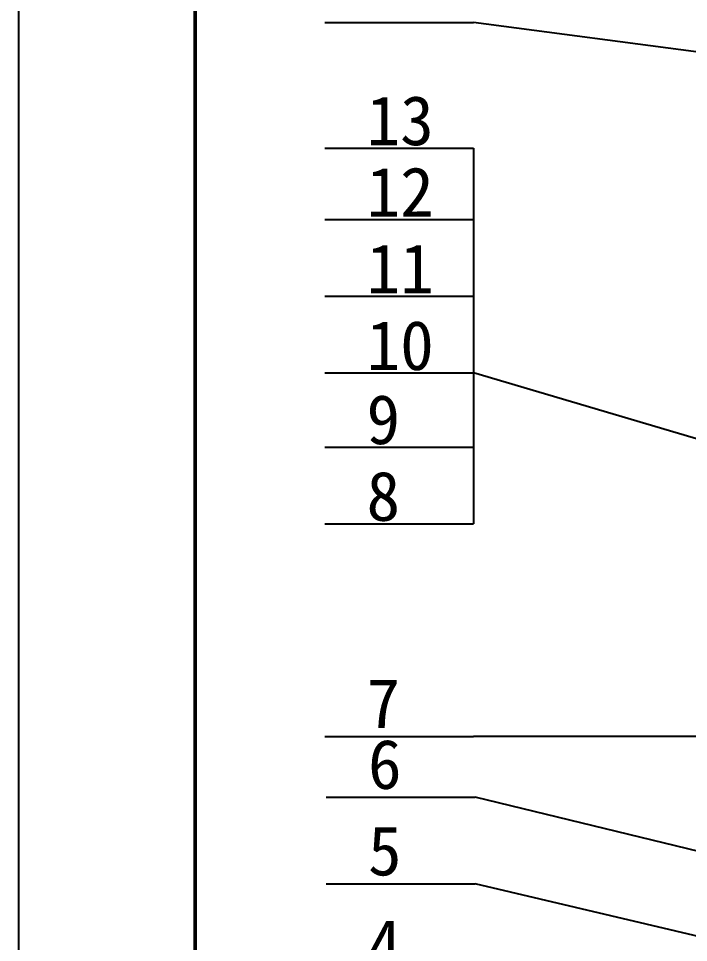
# Model space of a CAD drawing. Extents: x 388 to 3687, y 0 to 977.
# Drawn here: x 2567.8 to 2662.6, y 660.6 to 791.4 of the extents above; entities that cross this region are included whole.
import ezdxf

# ---------------------------------------------------------------- set-up
doc = ezdxf.new("R2010")
doc.units = 0
doc.header["$MEASUREMENT"] = 0
doc.layers.get('0').update_dxf_attribs({"linetype": 'CONTINUOUS'})
doc.layers.add('图层1', color=1, linetype='CONTINUOUS', lineweight=50)
doc.styles.get("Standard").update_dxf_attribs({"font": 'SIMFANG.TTF'})

msp = doc.modelspace()

# ---------------------------------------------------------------- linework, layer by layer
at = {"linetype": 'Continuous', "lineweight": 25}
msp.add_line((2567.822424805452, 841.181452277689), (2567.822424805452, 0.181452277688777), dxfattribs=at)
for p, q in [((2611.16702269882, 790.8373803962121), (2632.223383703327, 790.8373803962121)), ((2756.952743807195, 774.4306891373526), (2632.223383703327, 790.8373803962121)), ((2611.16702269882, 773.0603212140621), (2632.223383703327, 773.0603212140621)), ((2632.223383703327, 773.0603212140621), (2632.223383703327, 719.884558606428)), ((2611.16702269882, 762.9494378821609), (2632.223383703327, 762.9494378821609)), ((2611.16702269882, 752.089597316858), (2632.223383703327, 752.089597316858)), ((2611.16702269882, 741.2297567515551), (2632.223383703327, 741.2297567515551)), ((2755.453199373733, 704.7779285578054), (2632.223383703327, 741.2297567515551)), ((2611.16702269882, 730.7443904341734), (2632.223383703327, 730.7443904341734)), ((2611.16702269882, 719.884558606428), (2632.223383703327, 719.884558606428)), ((2611.16702269882, 689.778386106317), (2632.223383703327, 689.778386106317)), ((2715.164781599946, 689.7935937805141), (2632.223383703327, 689.778386106317)), ((2611.374301142394, 681.1718742963575), (2632.4306621469, 681.1718742963575)), ((2705.37594815892, 663.4238368671286), (2632.4306621469, 681.1718742963575)), ((2611.374301142394, 668.9269560843958), (2632.4306621469, 668.9269560843958)), ((2702.681460445006, 652.2435288980505), (2632.4306621469, 668.9269560843958))]:
    msp.add_line(p, q)
at = {"layer": '图层1', "linetype": 'Continuous', "lineweight": 50}
msp.add_line((2592.822424805452, 831.1814522776888), (2592.822424805452, 10.181452277689), dxfattribs=at)

# ---------------------------------------------------------------- texts
at = {"char_height": 7, "width": 10.6377, "attachment_point": 1}
for s, insert in [('13', (2617.06314532689, 780.4700632913405)), ('12', (2617.06314532689, 770.3591799594392)), ('11', (2617.06314532689, 759.4993393941363)), ('10', (2617.06314532689, 748.6394988288334)), ('9', (2617.06314532689, 738.1541325114517)), ('8', (2617.06314532689, 727.2943006837063)), ('7', (2617.06314532689, 697.9462446013436)), ('6', (2617.270423770463, 689.339732791384)), ('5', (2617.270423770463, 677.0948145794223)), ('4', (2617.270423770463, 663.8294894289825))]:
    msp.add_mtext(s, dxfattribs=dict(at, insert=insert))

doc.saveas('drawing.dxf')
